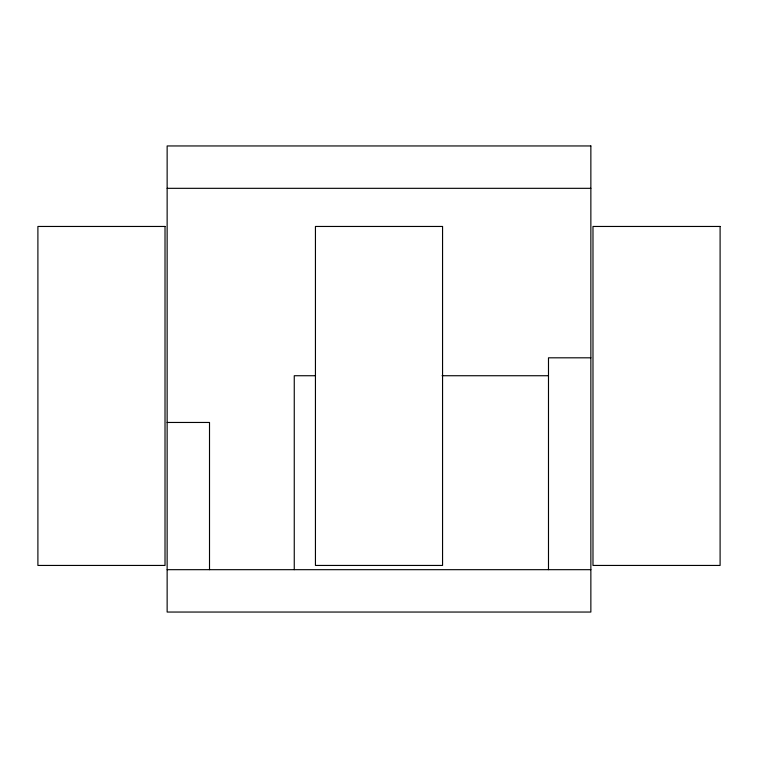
<?xml version="1.0" encoding="UTF-8"?>
<svg xmlns="http://www.w3.org/2000/svg" width="758" height="758" viewBox="0 0 758 758"><rect width="100%" height="100%" fill="white"/><g stroke="black" fill="none" stroke-linecap="round" stroke-linejoin="round"><path stroke-width="1.14" d="M167.139 188.325L590.861 188.325M590.861 357.814L548.489 357.814L548.489 569.675M315.536 375.731L294.256 375.731L294.256 569.675M442.066 375.731L548.489 375.731M167.139 422.462L209.511 422.462L209.511 569.675M167.139 569.675L590.861 569.675M590.861 145.953L167.139 145.953L167.139 612.047L590.861 612.047L590.861 145.953M165.017 226.462L37.9 226.462L37.9 565.44L165.017 565.44L165.017 226.462M442.558 226.462L315.442 226.462L315.442 565.44L442.558 565.44L442.558 226.462M720.1 226.462L592.983 226.462L592.983 565.44L720.1 565.44L720.1 226.462"/></g></svg>
